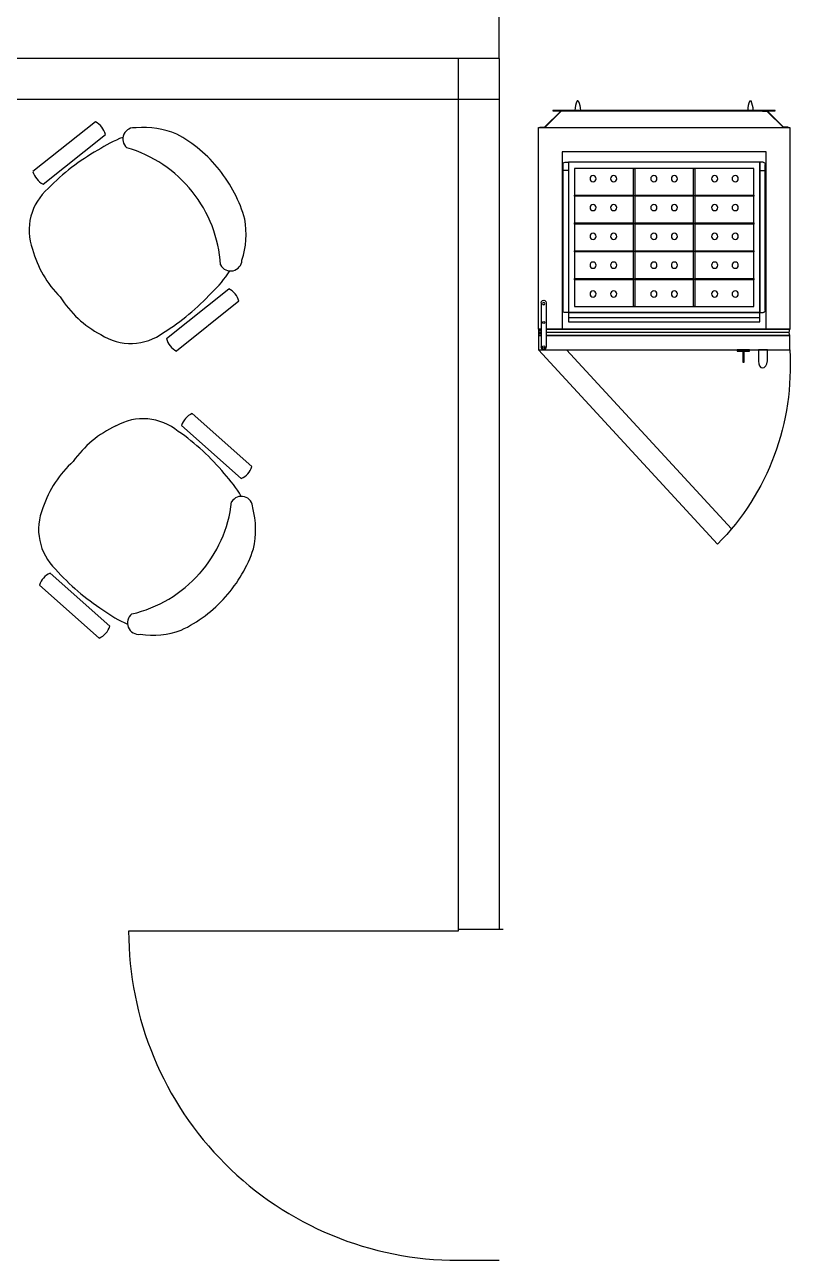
# Model space of a CAD drawing. Header units: metres. Extents: x 11076 to 23011, y 5678 to 28676.
# Drawn here: x 13200 to 15068, y 21076 to 24078 of the extents above; entities that cross this region are included whole.
import ezdxf

# ---------------------------------------------------------------- set-up
doc = ezdxf.new("R2010")
doc.units = ezdxf.units.M
for name, color, linetype in [('_Co MUEBLE CONCEP', 5, 'Continuous'), ('_Co PUERTAS', 70, 'Continuous'), ('_Co TABIQUERIA', 3, 'Continuous')]:
    doc.layers.add(name, color=color, linetype=linetype)

# ---------------------------------------------------------------- blocks, each defined once
blk = doc.blocks.new('mesa 2')
at = {"linetype": 'Continuous'}
for p, q in [((708.6, -54), (556.9, -175.2)), ((581.3, -205.8), (732.9, -84.6)), ((881, -580.7), (1032.6, -459.5)), ((1057, -490), (905.4, -611.2)), ((1088.6, -891.7), (943.5, -762.7)), ((917.6, -791.9), (1062.6, -920.9)), ((598.6, -1150.5), (743.6, -1279.5)), ((717.7, -1308.7), (572.6, -1179.7))]:
    blk.add_line(p, q, dxfattribs=at)
for centre, radius, start, end in [((685.6, -97.4), 49, 15.163, 62.1087), ((802.8, -96.1), 27.7, 80.3881, 229.2635), ((825.7, -277.8), 209.8, 67.4218, 94.9872), ((750.2, -375.2), 330.3, 38.251, 61.8081), ((880.8, -373.4), 300.6, 110.5233, 123.6842), ((696.6, -420.3), 315.8, 38.4984, 73.7908), ((975.9, -586.9), 532.4, 119.4516, 135.8046), ((604.2, -162.4), 49, 195.163, 242.1087), ((752.9, -378.7), 330.3, 15.4636, 39.0206), ((681.9, -317.6), 134.4, 130.7534, 200.0118), ((697.1, -421), 315.8, 3.4808, 38.7733), ((864.6, -326.5), 209.8, 342.2844, 9.8499), ((808.3, -294.3), 262, 195.3195, 225.0165), ((783.5, -251.6), 300.6, 313.5874, 326.7483), ((1036.8, -388.8), 27.7, 208.0081, 356.8835), ((844.6, -339.8), 262, 212.2552, 241.9522), ((596.1, -111.8), 532.4, 301.467, 317.82), ((1009.7, -502.8), 49, 15.163, 62.1087), ((794.1, -458), 134.4, 237.2599, 306.5182), ((928.3, -567.9), 49, 195.163, 242.1087), ((824.3, -909.9), 134.4, 50.4638, 119.7222), ((964.2, -807.2), 49, 114.8733, 161.8191), ((868.6, -1030.5), 262, 115.0299, 144.7268), ((608.4, -1245.1), 532.4, 39.162, 55.515), ((829.9, -1074), 262, 131.9656, 161.6625), ((1042, -876.4), 49, 294.8733, 341.8191), ((802.9, -1115.4), 300.6, 30.2337, 43.3946), ((725.6, -941.7), 315.8, 318.2088, 353.5012), ((1063, -991.7), 27.7, 0.0985, 148.9739), ((704.9, -1044.2), 134.4, 156.9702, 226.2286), ((887.8, -1044.9), 209.8, 347.1321, 14.6976), ((779.1, -986.9), 330.3, 317.9614, 341.5185), ((619.2, -1195), 49, 114.8733, 161.8191), ((1012.7, -790.6), 532.4, 221.1774, 237.5304), ((725, -942.3), 315.8, 283.1912, 318.4836), ((776.1, -990.2), 330.3, 295.1739, 318.731), ((906.5, -998.9), 300.6, 233.2978, 246.4587), ((814, -1271.7), 27.7, 127.7185, 276.5939), ((697, -1264.2), 49, 294.8733, 341.8191), ((846.4, -1091.4), 209.8, 261.9948, 289.5603)]:
    blk.add_arc(centre, radius, start, end, dxfattribs=at)
blk = doc.blocks.new('A$C1176482E')
at = {"layer": '_Co MUEBLE CONCEP'}
for p, q in [((0.065, 0.6065), (0.064, 0.6065)), ((0.064, 0.6065), (0.064, 0.5951)), ((0.065, 0), (0.065, 0.61)), ((0.065, 0.61), (0.555, 0.61)), ((0.065, 0.5947), (0.065, 0.6065)), ((0.555, 0.61), (0.555, 0.0186)), ((0.5625, 0.6088), (0.555, 0.61)), ((0.555, 0.61), (0.555, 0.0186)), ((0.555, 0.0186), (0.555, 0.61)), ((0.57, 0.61), (0.5625, 0.6088)), ((0.5625, 0.6088), (0.5625, 0.0186)), ((0.57, 0.0186), (0.57, 0.61)), ((0.57, 0.0186), (0.57, 0.61)), ((0.605, 0.61), (0.57, 0.61)), ((0.57, 0.61), (0.57, 0.0186)), ((0.605, 0), (0.605, 0.61)), ((0.024, 0.5751), (0.023, 0.5751)), ((0.023, 0.5751), (0.023, 0.0349)), ((0.064, 0.5951), (0.024, 0.5551)), ((0.024, 0.0349), (0.024, 0.5751)), ((0.025, 0.5547), (0.065, 0.5947)), ((0.024, 0.5551), (0.024, 0.5443)), ((0.024, 0.5443), (0.025, 0.5443)), ((0.025, 0.5443), (0.025, 0.5547)), ((0.555, 0.5526), (0.1238, 0.5526)), ((0.1238, 0.5526), (0.1238, 0.0574)), ((0.1492, 0.5457), (0.1492, 0.5377)), ((0.1492, 0.5457), (0.1492, 0.5377)), ((0.5092, 0.5507), (0.1542, 0.5507)), ((0.1692, 0.5507), (0.1542, 0.5507)), ((0.1692, 0.5377), (0.1692, 0.5507)), ((0.5142, 0.5377), (0.5142, 0.5457)), ((0.632, 0.556), (0.605, 0.556)), ((0.605, 0.556), (0.605, 0.5344)), ((0, 0.5134), (0, 0.5163)), ((0.5142, 0.5377), (0.1492, 0.5377)), ((0.1492, 0.5377), (0.1492, 0.0727)), ((0.1492, 0.5377), (0.5142, 0.5377)), ((0.1492, 0.5377), (0.1692, 0.5377)), ((0.4992, 0.5227), (0.1642, 0.5227)), ((0.1642, 0.5227), (0.1642, 0.0877)), ((0.2288, 0.3797), (0.2288, 0.5227)), ((0.2288, 0.5227), (0.2318, 0.5227)), ((0.2318, 0.5227), (0.2318, 0.3797)), ((0.2964, 0.3797), (0.2964, 0.5227)), ((0.2964, 0.5227), (0.2994, 0.5227)), ((0.2994, 0.5227), (0.2994, 0.3797)), ((0.364, 0.3797), (0.364, 0.5227)), ((0.364, 0.5227), (0.367, 0.5227)), ((0.367, 0.5227), (0.367, 0.3797)), ((0.4316, 0.3797), (0.4316, 0.5227)), ((0.4316, 0.5227), (0.4346, 0.5227)), ((0.4346, 0.5227), (0.4346, 0.3797)), ((0.4992, 0.0877), (0.4992, 0.5227)), ((0.5142, 0.0727), (0.5142, 0.5377)), ((0.5142, 0.5377), (0.5142, 0.0727)), ((0.5372, 0.5377), (0.5142, 0.5377)), ((0.5322, 0.5377), (0.5272, 0.5377)), ((0.5272, 0.5377), (0.5272, 0.0727)), ((0.5372, 0.5377), (0.5322, 0.5377)), ((0.5372, 0.0727), (0.5372, 0.5377)), ((0.5372, 0.0727), (0.5372, 0.5377)), ((0.605, 0.5344), (0.632, 0.5344)), ((0.608, 0.5128), (0.605, 0.5128)), ((0.605, 0.5128), (0.605, 0.4828)), ((0.608, 0.4828), (0.608, 0.5128)), ((0.605, 0.4828), (0.608, 0.4828)), ((0.608, 0.4988), (0.636, 0.4988)), ((0.608, 0.4968), (0.608, 0.4988)), ((0.636, 0.4968), (0.608, 0.4968)), ((0.636, 0.4988), (0.636, 0.4968)), ((0.605, 0.068), (1.0399, 0.4687)), ((0.605, 0), (1.0769, 0.4348)), ((0.1642, 0.3767), (0.1642, 0.3797)), ((0.1642, 0.3797), (0.4992, 0.3797)), ((0.4992, 0.3767), (0.1642, 0.3767)), ((0.2318, 0.3797), (0.2288, 0.3797)), ((0.2288, 0.2337), (0.2288, 0.3767)), ((0.2288, 0.3767), (0.2318, 0.3767)), ((0.2318, 0.3767), (0.2318, 0.2337)), ((0.2994, 0.3797), (0.2964, 0.3797)), ((0.2964, 0.2337), (0.2964, 0.3767)), ((0.2964, 0.3767), (0.2994, 0.3767)), ((0.2994, 0.3767), (0.2994, 0.2337)), ((0.367, 0.3797), (0.364, 0.3797)), ((0.364, 0.2337), (0.364, 0.3767)), ((0.364, 0.3767), (0.367, 0.3767)), ((0.367, 0.3767), (0.367, 0.2337)), ((0.4346, 0.3797), (0.4316, 0.3797)), ((0.4316, 0.2337), (0.4316, 0.3767)), ((0.4316, 0.3767), (0.4346, 0.3767)), ((0.4346, 0.3767), (0.4346, 0.2337)), ((0.4992, 0.3797), (0.4992, 0.3767)), ((0.1642, 0.2307), (0.1642, 0.2337)), ((0.1642, 0.2337), (0.4992, 0.2337)), ((0.4992, 0.2307), (0.1642, 0.2307)), ((0.2318, 0.2337), (0.2288, 0.2337)), ((0.2288, 0.0877), (0.2288, 0.2307)), ((0.2288, 0.2307), (0.2318, 0.2307)), ((0.2318, 0.2307), (0.2318, 0.0877)), ((0.2994, 0.2337), (0.2964, 0.2337)), ((0.2964, 0.0877), (0.2964, 0.2307)), ((0.2964, 0.2307), (0.2994, 0.2307)), ((0.2994, 0.2307), (0.2994, 0.0877)), ((0.367, 0.2337), (0.364, 0.2337)), ((0.364, 0.0877), (0.364, 0.2307)), ((0.364, 0.2307), (0.367, 0.2307)), ((0.367, 0.2307), (0.367, 0.0877)), ((0.4346, 0.2337), (0.4316, 0.2337)), ((0.4316, 0.0877), (0.4316, 0.2307)), ((0.4316, 0.2307), (0.4346, 0.2307)), ((0.4346, 0.2307), (0.4346, 0.0877)), ((0.4992, 0.2337), (0.4992, 0.2307)), ((0, 0.0966), (0, 0.0937)), ((0.024, 0.0549), (0.024, 0.0657)), ((0.024, 0.0657), (0.025, 0.0657)), ((0.025, 0.0657), (0.025, 0.0553)), ((0.1492, 0.0727), (0.5142, 0.0727)), ((0.1492, 0.0647), (0.1492, 0.0727)), ((0.1492, 0.0727), (0.5142, 0.0727)), ((0.1492, 0.0647), (0.1492, 0.0727)), ((0.1492, 0.0727), (0.1692, 0.0727)), ((0.1642, 0.0877), (0.4992, 0.0877)), ((0.1692, 0.0727), (0.1692, 0.0597)), ((0.2318, 0.0877), (0.2288, 0.0877)), ((0.2994, 0.0877), (0.2964, 0.0877)), ((0.367, 0.0877), (0.364, 0.0877)), ((0.4346, 0.0877), (0.4316, 0.0877)), ((0.5142, 0.0727), (0.5372, 0.0727)), ((0.5142, 0.0727), (0.5142, 0.0647)), ((0.5272, 0.0727), (0.5372, 0.0727)), ((0.023, 0.0349), (0.024, 0.0349)), ((0.064, 0.0149), (0.024, 0.0549)), ((0.025, 0.0553), (0.065, 0.0153)), ((0.1238, 0.0574), (0.555, 0.0574)), ((0.5092, 0.0597), (0.1542, 0.0597)), ((0.1692, 0.0597), (0.1542, 0.0597)), ((0.064, 0.0035), (0.064, 0.0149)), ((0.065, 0.0035), (0.064, 0.0035)), ((0.065, 0.0153), (0.065, 0.0035)), ((0.555, 0), (0.065, 0)), ((0.4904, 0.0186), (0.5979, 0.0186)), ((0.4904, 0.0067), (0.5979, 0.0067)), ((0.555, 0.0067), (0.555, 0)), ((0.555, 0.0067), (0.555, 0)), ((0.555, 0), (0.555, 0.0067)), ((0.555, 0), (0.57, 0)), ((0.5588, 0.0067), (0.5588, 0)), ((0.5625, 0.0067), (0.5625, 0)), ((0.5663, 0.0067), (0.5663, 0)), ((0.57, 0.0067), (0.57, 0)), ((0.57, 0), (0.57, 0.0067)), ((0.57, 0), (0.57, 0.0067)), ((0.57, 0), (0.605, 0))]:
    blk.add_line(p, q, dxfattribs=at)
at = {"layer": '_Co MUEBLE CONCEP', "extrusion": (0, 0, -1)}
for centre, major_axis, ratio, start_param, end_param in [((0.6159, -0.0337), (0.4294, 0.4978), 0.955066, -0.751621, 0.068627), ((0.1542, 0.5457), (0.00354, 0.00354), 1, 3.926991, 5.497787), ((0.1542, 0.5457), (0.00354, 0.00354), 1, 3.926991, 5.497787), ((0.5092, 0.5457), (0.00354, 0.00354), 1, -0.785398, 0.785398), ((0.1892, 0.4777), (-0.0053, 0.0053), 1, 3.141593, 9.424778), ((0.2592, 0.4777), (-0.0053, 0.0053), 1, 3.141593, 9.424778), ((0.3292, 0.4777), (-0.0053, 0.0053), 1, 3.141593, 9.424778), ((0.3992, 0.4777), (-0.0053, 0.0053), 1, 3.141593, 9.424778), ((0.4692, 0.4777), (-0.0053, 0.0053), 1, 3.141593, 9.424778), ((0.1892, 0.4277), (-0.0053, 0.0053), 1, 3.141593, 9.424778), ((0.2592, 0.4277), (0.0053, 0.0053), 1, 1.570796326794813, 7.853981633974399), ((0.3292, 0.4277), (0.0053, 0.0053), 1, 1.570796326794813, 7.853981633974399), ((0.3992, 0.4277), (0.0053, 0.0053), 1, 1.570796326794813, 7.853981633974399), ((0.4692, 0.4277), (0.0053, 0.0053), 1, 1.570796326794813, 7.853981633974399), ((0.1892, 0.3302), (-0.0053, 0.0053), 1, 3.141593, 9.424778), ((0.2592, 0.3302), (0.0053, 0.0053), 1, 1.570796326794813, 7.853981633974399), ((0.3292, 0.3302), (0.0053, 0.0053), 1, 1.570796326794813, 7.853981633974399), ((0.3992, 0.3302), (0.0053, 0.0053), 1, 1.570796326794813, 7.853981633974399), ((0.4692, 0.3302), (0.0053, 0.0053), 1, 1.570796326794813, 7.853981633974399), ((0.1892, 0.2802), (-0.0053, 0.0053), 1, 3.141593, 9.424778), ((0.2592, 0.2802), (0.0053, 0.0053), 1, 1.570796326794813, 7.853981633974399), ((0.3292, 0.2802), (0.0053, 0.0053), 1, 1.570796326794813, 7.853981633974399), ((0.3992, 0.2802), (0.0053, 0.0053), 1, 1.570796326794813, 7.853981633974399), ((0.4692, 0.2802), (0.0053, 0.0053), 1, 1.570796326794813, 7.853981633974399), ((0.1892, 0.1827), (-0.0053, 0.0053), 1, 3.141593, 9.424778), ((0.2592, 0.1827), (0.0053, 0.0053), 1, 1.570796326794813, 7.853981633974399), ((0.3292, 0.1827), (0.0053, 0.0053), 1, 1.570796326794813, 7.853981633974399), ((0.3992, 0.1827), (0.0053, 0.0053), 1, 1.570796326794813, 7.853981633974399), ((0.4692, 0.1827), (0.0053, 0.0053), 1, 1.570796326794813, 7.853981633974399), ((0.1892, 0.1327), (0.0053, 0.0053), 1, 1.570796326794813, 7.853981633974399), ((0.2592, 0.1327), (0.0053, 0.0053), 1, 1.570796326794813, 7.853981633974399), ((0.3292, 0.1327), (0.0053, 0.0053), 1, 1.570796326794813, 7.853981633974399), ((0.3992, 0.1327), (-0.0053, 0.0053), 1, 3.141593, 9.424778), ((0.4692, 0.1327), (0.0053, 0.0053), 1, 1.570796326794813, 7.853981633974399), ((0.023, 0.048), (-0.038, 0.038), 1, 0.343437, 0.785398), ((0.1542, 0.0647), (-0.00354, 0.00354), 1, 3.926991, 5.497787), ((0.1542, 0.0647), (-0.00354, 0.00354), 1, 3.926991, 5.497787), ((0.5092, 0.0647), (-0.00354, 0.00354), 1, 2.356194, 3.926991), ((0.4904, 0.0127), (-0.00418, 0.00418), 1, 3.926991, 7.068584), ((0.4927, 0.0127), (-0.00179, 0.00179), 1, 4.712389, 10.995574), ((0.5979, 0.0127), (0.00418, 0.00418), 1, -0.785398, 2.356194)]:
    blk.add_ellipse(centre, major_axis=major_axis, ratio=ratio, start_param=start_param, end_param=end_param, dxfattribs=at)
at = {"layer": '_Co MUEBLE CONCEP'}
for centre, major_axis, ratio, start_param, end_param in [((0.632, 0.5452), (-0.0168, 0.0023), 0.632293, 1.658453, 4.800045), ((0.023, 0.4677), (-0.038, 0.038), 1, -0.785398, -0.343437), ((0.023, 0.562), (0.038, 0.038), 1, 3.48503, 3.926991), ((0.023, 0.1423), (-0.038, 0.038), 1, 1.914234, 2.356194), ((0.5386, 0.0127), (0.00179, 0.00179), 1, 3.141593, 9.424778), ((0.5979, 0.0127), (0.00179, 0.00179), 1, 3.141593, 9.424778)]:
    blk.add_ellipse(centre, major_axis=major_axis, ratio=ratio, start_param=start_param, end_param=end_param, dxfattribs=at)

msp = doc.modelspace()

# ---------------------------------------------------------------- linework, layer by layer
at = {"layer": '_Co MUEBLE CONCEP'}
msp.add_lwpolyline([(14352, 23996.1), (14352, 24546.1), (11576.1, 24546.1), (11576.1, 23996.1)], dxfattribs=at)
at = {"layer": '_Co PUERTAS'}
msp.add_lwpolyline([(14252, 21876), (13452, 21876, 0.414214), (14252, 21076, -1)], format="xyb", dxfattribs=at)
at = {"layer": '_Co TABIQUERIA'}
for points in [[(14352, 23996.1), (11406.1, 23996.1)], [(14252, 23996.1), (14252, 21876)], [(14352, 23996.1), (14352, 21880.1)], [(14352, 23896.1), (11406.1, 23896.1)], [(14252, 21880.1), (14361.2, 21880.1)], [(14252, 21076), (14352, 21076)]]:
    msp.add_lwpolyline(points, dxfattribs=at)

# ---------------------------------------------------------------- block references
at = {"layer": '_Co MUEBLE CONCEP'}
msp.add_blockref('mesa 2', (12662.8, 23896.1), dxfattribs=at)
at = {"layer": '_Co MUEBLE CONCEP', "xscale": 1000, "yscale": 1000, "zscale": 1000, "rotation": 270}
msp.add_blockref('A$C1176482E', (14447.2, 23892.9), dxfattribs=at)

doc.saveas('drawing.dxf')
